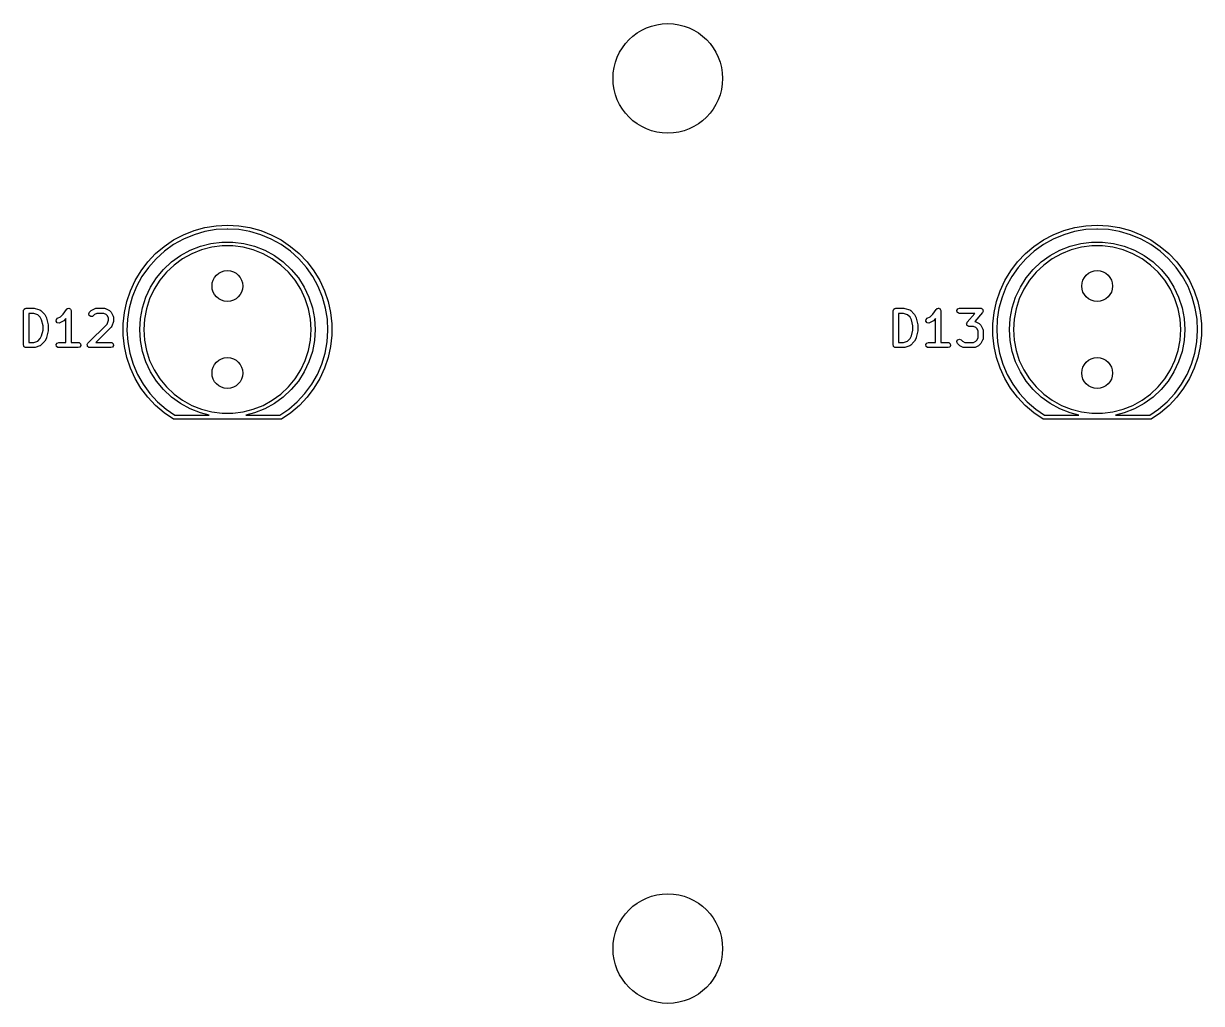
# Model space of a CAD drawing. Extents: x 17 to 414, y -137 to -109.
# Drawn here: x 324.08 to 358.49, y -137.49 to -108.89 of the extents above; entities that cross this region are included whole.
import ezdxf

# ---------------------------------------------------------------- set-up
doc = ezdxf.new("R2010")
doc.units = 0
doc.layers.add('BLACK', color=7, linetype='CONTINUOUS')

msp = doc.modelspace()

# ---------------------------------------------------------------- linework, layer by layer
at = {"layer": 'BLACK', "linetype": 'CONTINUOUS'}
for p, q in [((329.066, -114.93), (329.384, -114.842)), ((329.384, -114.842), (329.71, -114.789)), ((330.029, -114.887), (329.709, -114.905)), ((329.71, -114.789), (330.038, -114.771)), ((330.039, -114.891), (330.029, -114.887)), ((330.038, -114.771), (330.039, -114.771)), ((330.039, -114.771), (330.039, -114.771)), ((330.039, -114.771), (330.04, -114.771)), ((330.049, -114.887), (330.039, -114.891)), ((330.039, -114.891), (330.039, -114.891)), ((330.039, -114.891), (330.039, -114.891)), ((330.04, -114.771), (330.368, -114.789)), ((330.04, -114.771), (330.04, -114.771)), ((330.369, -114.905), (330.049, -114.887)), ((330.368, -114.789), (330.694, -114.842)), ((330.694, -114.842), (331.012, -114.93)), ((354.466, -114.93), (354.784, -114.842)), ((354.784, -114.842), (355.11, -114.789)), ((355.429, -114.887), (355.109, -114.905)), ((355.11, -114.789), (355.438, -114.771)), ((355.439, -114.891), (355.429, -114.887)), ((355.438, -114.771), (355.439, -114.771)), ((355.439, -114.771), (355.439, -114.771)), ((355.439, -114.771), (355.44, -114.771)), ((355.449, -114.887), (355.439, -114.891)), ((355.439, -114.891), (355.439, -114.891)), ((355.439, -114.891), (355.439, -114.891)), ((355.44, -114.771), (355.768, -114.789)), ((355.44, -114.771), (355.44, -114.771)), ((355.769, -114.905), (355.449, -114.887)), ((355.768, -114.789), (356.094, -114.842)), ((356.094, -114.842), (356.412, -114.93)), ((328.194, -115.392), (328.468, -115.207)), ((328.468, -115.207), (328.759, -115.052)), ((328.758, -115.181), (328.468, -115.342)), ((329.064, -115.053), (328.758, -115.181)), ((328.759, -115.052), (329.066, -114.93)), ((329.382, -114.961), (329.064, -115.053)), ((329.709, -114.905), (329.382, -114.961)), ((330.696, -114.961), (330.369, -114.905)), ((331.014, -115.053), (330.696, -114.961)), ((331.012, -114.93), (331.319, -115.052)), ((331.32, -115.181), (331.014, -115.053)), ((331.319, -115.052), (331.61, -115.207)), ((331.61, -115.342), (331.32, -115.181)), ((331.61, -115.207), (331.884, -115.392)), ((353.594, -115.392), (353.868, -115.207)), ((353.868, -115.207), (354.159, -115.052)), ((354.158, -115.181), (353.868, -115.342)), ((354.464, -115.053), (354.158, -115.181)), ((354.159, -115.052), (354.466, -114.93)), ((354.782, -114.961), (354.464, -115.053)), ((355.109, -114.905), (354.782, -114.961)), ((356.096, -114.961), (355.769, -114.905)), ((356.414, -115.053), (356.096, -114.961)), ((356.412, -114.93), (356.719, -115.052)), ((356.72, -115.181), (356.414, -115.053)), ((356.719, -115.052), (357.01, -115.207)), ((357.01, -115.342), (356.72, -115.181)), ((357.01, -115.207), (357.284, -115.392)), ((327.943, -115.606), (328.194, -115.392)), ((328.199, -115.535), (327.953, -115.757)), ((328.468, -115.342), (328.199, -115.535)), ((328.667, -115.659), (328.949, -115.505)), ((328.949, -115.505), (329.248, -115.386)), ((329.284, -115.496), (328.998, -115.609)), ((329.248, -115.386), (329.559, -115.306)), ((329.581, -115.419), (329.284, -115.496)), ((329.559, -115.306), (329.878, -115.266)), ((329.886, -115.381), (329.581, -115.419)), ((329.878, -115.266), (330.2, -115.266)), ((330.193, -115.381), (329.886, -115.381)), ((330.497, -115.419), (330.193, -115.381)), ((330.2, -115.266), (330.519, -115.306)), ((330.795, -115.496), (330.497, -115.419)), ((330.519, -115.306), (330.83, -115.386)), ((331.08, -115.609), (330.795, -115.496)), ((330.83, -115.386), (331.129, -115.505)), ((331.129, -115.505), (331.411, -115.659)), ((331.879, -115.535), (331.61, -115.342)), ((332.125, -115.757), (331.879, -115.535)), ((331.884, -115.392), (332.135, -115.606)), ((353.343, -115.606), (353.594, -115.392)), ((353.599, -115.535), (353.353, -115.757)), ((353.868, -115.342), (353.599, -115.535)), ((354.067, -115.659), (354.349, -115.505)), ((354.349, -115.505), (354.648, -115.386)), ((354.684, -115.496), (354.398, -115.609)), ((354.648, -115.386), (354.959, -115.306)), ((354.981, -115.419), (354.684, -115.496)), ((354.959, -115.306), (355.278, -115.266)), ((355.286, -115.381), (354.981, -115.419)), ((355.278, -115.266), (355.6, -115.266)), ((355.593, -115.381), (355.286, -115.381)), ((355.897, -115.419), (355.593, -115.381)), ((355.6, -115.266), (355.919, -115.306)), ((356.195, -115.496), (355.897, -115.419)), ((355.919, -115.306), (356.23, -115.386)), ((356.48, -115.609), (356.195, -115.496)), ((356.23, -115.386), (356.529, -115.505)), ((356.529, -115.505), (356.811, -115.659)), ((357.279, -115.535), (357.01, -115.342)), ((357.525, -115.757), (357.279, -115.535)), ((357.284, -115.392), (357.535, -115.606)), ((327.516, -116.108), (327.716, -115.845)), ((327.716, -115.845), (327.943, -115.606)), ((327.953, -115.757), (327.733, -116.006)), ((328.173, -116.069), (328.407, -115.848)), ((328.407, -115.848), (328.667, -115.659)), ((328.729, -115.757), (328.481, -115.937)), ((328.998, -115.609), (328.729, -115.757)), ((331.349, -115.757), (331.08, -115.609)), ((331.597, -115.937), (331.349, -115.757)), ((331.411, -115.659), (331.671, -115.848)), ((331.671, -115.848), (331.905, -116.069)), ((332.345, -116.005), (332.125, -115.757)), ((332.135, -115.606), (332.363, -115.845)), ((332.363, -115.845), (332.562, -116.108)), ((352.916, -116.108), (353.116, -115.845)), ((353.116, -115.845), (353.343, -115.606)), ((353.353, -115.757), (353.133, -116.006)), ((353.573, -116.069), (353.807, -115.848)), ((353.807, -115.848), (354.067, -115.659)), ((354.129, -115.757), (353.881, -115.937)), ((354.398, -115.609), (354.129, -115.757)), ((356.749, -115.757), (356.48, -115.609)), ((356.997, -115.937), (356.749, -115.757)), ((356.811, -115.659), (357.071, -115.848)), ((357.071, -115.848), (357.305, -116.069)), ((357.745, -116.005), (357.525, -115.757)), ((357.535, -115.606), (357.763, -115.845)), ((357.763, -115.845), (357.962, -116.108)), ((327.345, -116.391), (327.516, -116.108)), ((327.733, -116.006), (327.543, -116.277)), ((327.968, -116.316), (328.173, -116.069)), ((328.257, -116.147), (328.061, -116.384)), ((328.481, -115.937), (328.257, -116.147)), ((331.821, -116.147), (331.597, -115.937)), ((332.017, -116.384), (331.821, -116.147)), ((331.905, -116.069), (332.11, -116.316)), ((332.535, -116.277), (332.345, -116.005)), ((332.562, -116.108), (332.733, -116.391)), ((352.745, -116.391), (352.916, -116.108)), ((353.133, -116.006), (352.943, -116.277)), ((353.368, -116.316), (353.573, -116.069)), ((353.657, -116.147), (353.461, -116.384)), ((353.881, -115.937), (353.657, -116.147)), ((357.221, -116.147), (356.997, -115.937)), ((357.417, -116.384), (357.221, -116.147)), ((357.305, -116.069), (357.51, -116.316)), ((357.935, -116.277), (357.745, -116.005)), ((357.962, -116.108), (358.133, -116.391)), ((327.206, -116.69), (327.345, -116.391)), ((327.385, -116.568), (327.261, -116.875)), ((327.543, -116.277), (327.385, -116.568)), ((327.659, -116.879), (327.796, -116.588)), ((327.796, -116.588), (327.968, -116.316)), ((328.061, -116.384), (327.897, -116.643)), ((332.181, -116.643), (332.017, -116.384)), ((332.11, -116.316), (332.282, -116.588)), ((332.282, -116.588), (332.419, -116.879)), ((332.693, -116.568), (332.535, -116.277)), ((332.817, -116.875), (332.693, -116.568)), ((332.733, -116.391), (332.872, -116.69)), ((352.606, -116.69), (352.745, -116.391)), ((352.785, -116.568), (352.661, -116.875)), ((352.943, -116.277), (352.785, -116.568)), ((353.059, -116.879), (353.196, -116.588)), ((353.196, -116.588), (353.368, -116.316)), ((353.461, -116.384), (353.297, -116.643)), ((357.581, -116.643), (357.417, -116.384)), ((357.51, -116.316), (357.682, -116.588)), ((357.682, -116.588), (357.819, -116.879)), ((358.093, -116.568), (357.935, -116.277)), ((358.217, -116.875), (358.093, -116.568)), ((358.133, -116.391), (358.272, -116.69)), ((327.101, -117.003), (327.206, -116.69)), ((327.261, -116.875), (327.172, -117.195)), ((327.559, -117.184), (327.659, -116.879)), ((327.766, -116.921), (327.671, -117.213)), ((327.897, -116.643), (327.766, -116.921)), ((332.312, -116.921), (332.181, -116.643)), ((332.407, -117.213), (332.312, -116.921)), ((332.419, -116.879), (332.519, -117.184)), ((332.906, -117.195), (332.817, -116.875)), ((332.872, -116.69), (332.977, -117.003)), ((352.501, -117.003), (352.606, -116.69)), ((352.661, -116.875), (352.572, -117.195)), ((352.959, -117.184), (353.059, -116.879)), ((353.166, -116.921), (353.071, -117.213)), ((353.297, -116.643), (353.166, -116.921)), ((357.712, -116.921), (357.581, -116.643)), ((357.807, -117.213), (357.712, -116.921)), ((357.819, -116.879), (357.919, -117.184)), ((358.306, -117.195), (358.217, -116.875)), ((358.272, -116.69), (358.377, -117.003)), ((324.085, -117.273), (324.086, -117.264)), ((324.085, -118.273), (324.085, -117.273)), ((324.086, -117.26), (324.088, -117.257)), ((324.086, -117.264), (324.086, -117.26)), ((324.088, -117.257), (324.089, -117.248)), ((324.089, -117.248), (324.102, -117.233)), ((324.102, -117.233), (324.112, -117.216)), ((324.112, -117.216), (324.118, -117.214)), ((324.118, -117.214), (324.122, -117.208)), ((324.122, -117.208), (324.141, -117.205)), ((324.141, -117.205), (324.16, -117.198)), ((324.16, -117.198), (324.398, -117.198)), ((324.398, -117.198), (324.42, -117.202)), ((324.42, -117.202), (324.422, -117.202)), ((324.422, -117.202), (324.564, -117.25)), ((324.564, -117.25), (324.587, -117.262)), ((324.587, -117.262), (324.59, -117.266)), ((324.59, -117.266), (324.594, -117.268)), ((324.594, -117.268), (324.689, -117.363)), ((325.244, -117.368), (325.335, -117.232)), ((325.335, -117.232), (325.353, -117.213)), ((325.353, -117.213), (325.358, -117.212)), ((325.358, -117.212), (325.36, -117.208)), ((325.36, -117.208), (325.382, -117.205)), ((325.382, -117.205), (325.403, -117.199)), ((325.403, -117.199), (325.407, -117.2)), ((325.407, -117.2), (325.411, -117.199)), ((325.411, -117.199), (325.43, -117.21)), ((325.43, -117.21), (325.45, -117.219)), ((325.45, -117.219), (325.452, -117.223)), ((325.452, -117.223), (325.455, -117.225)), ((325.455, -117.225), (325.463, -117.246)), ((325.463, -117.246), (325.472, -117.265)), ((325.472, -117.265), (325.471, -117.269)), ((325.471, -117.269), (325.473, -117.273)), ((325.473, -117.273), (325.473, -118.198)), ((326.011, -117.316), (326.059, -117.268)), ((326.059, -117.268), (326.077, -117.255)), ((326.077, -117.255), (326.079, -117.254)), ((326.079, -117.254), (326.174, -117.206)), ((326.174, -117.206), (326.199, -117.199)), ((326.199, -117.199), (326.203, -117.2)), ((326.203, -117.2), (326.207, -117.198)), ((326.207, -117.198), (326.445, -117.198)), ((326.445, -117.198), (326.471, -117.203)), ((326.471, -117.203), (326.475, -117.206)), ((326.475, -117.206), (326.479, -117.206)), ((326.479, -117.206), (326.574, -117.254)), ((326.574, -117.254), (326.592, -117.267)), ((326.592, -117.267), (326.594, -117.268)), ((326.594, -117.268), (326.641, -117.316)), ((327.03, -117.325), (327.101, -117.003)), ((327.172, -117.195), (327.12, -117.522)), ((327.499, -117.5), (327.559, -117.184)), ((327.671, -117.213), (327.613, -117.515)), ((332.465, -117.515), (332.407, -117.213)), ((332.519, -117.184), (332.579, -117.5)), ((332.958, -117.522), (332.906, -117.195)), ((332.977, -117.003), (333.048, -117.325)), ((349.485, -117.273), (349.486, -117.264)), ((349.485, -118.273), (349.485, -117.273)), ((349.486, -117.26), (349.488, -117.257)), ((349.486, -117.264), (349.486, -117.26)), ((349.488, -117.257), (349.489, -117.248)), ((349.489, -117.248), (349.502, -117.233)), ((349.502, -117.233), (349.512, -117.216)), ((349.512, -117.216), (349.518, -117.214)), ((349.518, -117.214), (349.522, -117.208)), ((349.522, -117.208), (349.541, -117.205)), ((349.541, -117.205), (349.56, -117.198)), ((349.56, -117.198), (349.798, -117.198)), ((349.798, -117.198), (349.82, -117.202)), ((349.82, -117.202), (349.822, -117.202)), ((349.822, -117.202), (349.964, -117.25)), ((349.964, -117.25), (349.987, -117.262)), ((349.987, -117.262), (349.99, -117.266)), ((349.99, -117.266), (349.994, -117.268)), ((349.994, -117.268), (350.089, -117.363)), ((350.644, -117.368), (350.735, -117.232)), ((350.735, -117.232), (350.753, -117.213)), ((350.753, -117.213), (350.758, -117.212)), ((350.758, -117.212), (350.76, -117.208)), ((350.76, -117.208), (350.782, -117.205)), ((350.782, -117.205), (350.803, -117.199)), ((350.803, -117.199), (350.807, -117.2)), ((350.807, -117.2), (350.811, -117.199)), ((350.811, -117.199), (350.83, -117.21)), ((350.83, -117.21), (350.85, -117.219)), ((350.85, -117.219), (350.852, -117.223)), ((350.852, -117.223), (350.855, -117.225)), ((350.855, -117.225), (350.863, -117.246)), ((350.863, -117.246), (350.872, -117.265)), ((350.872, -117.265), (350.871, -117.269)), ((350.871, -117.269), (350.873, -117.273)), ((350.873, -117.273), (350.873, -118.198)), ((351.343, -117.26), (351.369, -117.216)), ((351.352, -117.311), (351.343, -117.26)), ((351.369, -117.216), (351.417, -117.198)), ((351.417, -117.198), (352.036, -117.198)), ((352.036, -117.198), (352.047, -117.2)), ((352.047, -117.2), (352.05, -117.2)), ((352.05, -117.2), (352.053, -117.201)), ((352.053, -117.201), (352.062, -117.203)), ((352.062, -117.203), (352.077, -117.216)), ((352.077, -117.216), (352.094, -117.226)), ((352.1, -117.304), (352.092, -117.323)), ((352.094, -117.226), (352.096, -117.232)), ((352.096, -117.232), (352.101, -117.236)), ((352.11, -117.286), (352.1, -117.304)), ((352.101, -117.236), (352.104, -117.256)), ((352.104, -117.256), (352.111, -117.275)), ((352.111, -117.275), (352.109, -117.28)), ((352.109, -117.28), (352.11, -117.286)), ((352.43, -117.325), (352.501, -117.003)), ((352.572, -117.195), (352.52, -117.522)), ((352.899, -117.5), (352.959, -117.184)), ((353.071, -117.213), (353.013, -117.515)), ((357.865, -117.515), (357.807, -117.213)), ((357.919, -117.184), (357.979, -117.5)), ((358.358, -117.522), (358.306, -117.195)), ((358.377, -117.003), (358.448, -117.325)), ((324.235, -117.348), (324.235, -118.198)), ((324.386, -117.348), (324.235, -117.348)), ((324.5, -117.387), (324.386, -117.348)), ((324.574, -117.461), (324.5, -117.387)), ((324.613, -117.538), (324.574, -117.461)), ((324.656, -117.711), (324.613, -117.538)), ((324.689, -117.363), (324.702, -117.382)), ((324.702, -117.382), (324.703, -117.383)), ((324.703, -117.383), (324.751, -117.478)), ((324.751, -117.478), (324.754, -117.49)), ((324.754, -117.49), (324.756, -117.493)), ((324.756, -117.493), (324.804, -117.684)), ((325.04, -117.58), (325.043, -117.529)), ((325.071, -117.622), (325.04, -117.58)), ((325.043, -117.529), (325.079, -117.492)), ((325.121, -117.634), (325.071, -117.622)), ((325.079, -117.492), (325.163, -117.45)), ((325.146, -117.626), (325.121, -117.634)), ((325.241, -117.579), (325.146, -117.626)), ((325.163, -117.45), (325.244, -117.368)), ((325.242, -117.577), (325.241, -117.579)), ((325.26, -117.564), (325.242, -117.577)), ((325.323, -117.502), (325.26, -117.564)), ((325.323, -118.198), (325.323, -117.502)), ((325.99, -117.362), (326.011, -117.316)), ((326.003, -117.412), (325.99, -117.362)), ((326.045, -117.441), (326.003, -117.412)), ((326.096, -117.437), (326.045, -117.441)), ((326.118, -117.422), (326.096, -117.437)), ((326.157, -117.383), (326.118, -117.422)), ((326.225, -117.348), (326.157, -117.383)), ((326.428, -117.348), (326.225, -117.348)), ((326.496, -117.383), (326.428, -117.348)), ((326.527, -117.413), (326.496, -117.383)), ((326.523, -117.661), (326.561, -117.547)), ((326.561, -117.482), (326.527, -117.413)), ((326.561, -117.547), (326.561, -117.482)), ((326.641, -117.316), (326.654, -117.334)), ((326.654, -117.334), (326.655, -117.335)), ((326.655, -117.335), (326.703, -117.43)), ((326.707, -117.583), (326.659, -117.726)), ((326.703, -117.43), (326.71, -117.455)), ((326.711, -117.559), (326.707, -117.581)), ((326.707, -117.581), (326.707, -117.583)), ((326.71, -117.455), (326.709, -117.46)), ((326.709, -117.46), (326.711, -117.464)), ((326.711, -117.464), (326.711, -117.559)), ((326.994, -117.653), (327.03, -117.325)), ((327.12, -117.522), (327.105, -117.853)), ((327.479, -117.821), (327.499, -117.5)), ((327.613, -117.515), (327.594, -117.821)), ((332.484, -117.821), (332.465, -117.515)), ((332.579, -117.5), (332.599, -117.821)), ((332.973, -117.853), (332.958, -117.522)), ((333.048, -117.325), (333.084, -117.653)), ((349.635, -117.348), (349.635, -118.198)), ((349.786, -117.348), (349.635, -117.348)), ((349.9, -117.387), (349.786, -117.348)), ((349.974, -117.461), (349.9, -117.387)), ((350.013, -117.538), (349.974, -117.461)), ((350.056, -117.711), (350.013, -117.538)), ((350.089, -117.363), (350.102, -117.382)), ((350.102, -117.382), (350.103, -117.383)), ((350.103, -117.383), (350.151, -117.478)), ((350.151, -117.478), (350.154, -117.49)), ((350.154, -117.49), (350.156, -117.493)), ((350.156, -117.493), (350.204, -117.684)), ((350.44, -117.58), (350.443, -117.529)), ((350.471, -117.622), (350.44, -117.58)), ((350.443, -117.529), (350.479, -117.492)), ((350.521, -117.634), (350.471, -117.622)), ((350.479, -117.492), (350.563, -117.45)), ((350.546, -117.626), (350.521, -117.634)), ((350.641, -117.579), (350.546, -117.626)), ((350.563, -117.45), (350.644, -117.368)), ((350.642, -117.577), (350.641, -117.579)), ((350.66, -117.564), (350.642, -117.577)), ((350.723, -117.502), (350.66, -117.564)), ((350.723, -118.198), (350.723, -117.502)), ((351.391, -117.344), (351.352, -117.311)), ((351.417, -117.348), (351.391, -117.344)), ((351.871, -117.348), (351.417, -117.348)), ((351.628, -117.653), (351.63, -117.647)), ((351.629, -117.641), (351.639, -117.624)), ((351.63, -117.647), (351.629, -117.641)), ((351.639, -117.624), (351.646, -117.605)), ((351.646, -117.605), (351.871, -117.348)), ((352.092, -117.323), (351.865, -117.583)), ((351.865, -117.583), (351.871, -117.584)), ((351.871, -117.584), (351.875, -117.587)), ((351.875, -117.587), (351.879, -117.587)), ((351.879, -117.587), (351.974, -117.635)), ((351.974, -117.635), (351.992, -117.648)), ((351.992, -117.648), (351.994, -117.649)), ((352.394, -117.653), (352.43, -117.325)), ((352.52, -117.522), (352.505, -117.853)), ((352.879, -117.821), (352.899, -117.5)), ((353.013, -117.515), (352.994, -117.821)), ((357.884, -117.821), (357.865, -117.515)), ((357.979, -117.5), (357.999, -117.821)), ((358.373, -117.853), (358.358, -117.522)), ((358.448, -117.325), (358.484, -117.653)), ((324.613, -118.009), (324.656, -117.836)), ((324.656, -117.836), (324.656, -117.711)), ((324.804, -117.863), (324.756, -118.053)), ((324.804, -117.684), (324.805, -117.699)), ((324.806, -117.845), (324.804, -117.86)), ((324.804, -117.86), (324.804, -117.863)), ((324.805, -117.699), (324.806, -117.702)), ((324.806, -117.702), (324.806, -117.845)), ((325.964, -118.22), (326.523, -117.661)), ((326.641, -117.755), (326.198, -118.198)), ((326.643, -117.751), (326.641, -117.755)), ((326.647, -117.749), (326.643, -117.751)), ((326.659, -117.726), (326.647, -117.749)), ((326.993, -117.983), (326.994, -117.653)), ((327.029, -118.312), (326.993, -117.983)), ((327.105, -117.853), (327.127, -118.184)), ((327.499, -118.142), (327.479, -117.821)), ((327.594, -117.821), (327.613, -118.127)), ((332.465, -118.127), (332.484, -117.821)), ((332.599, -117.821), (332.579, -118.142)), ((332.951, -118.184), (332.973, -117.853)), ((333.085, -117.983), (333.049, -118.312)), ((333.084, -117.653), (333.085, -117.983)), ((350.013, -118.009), (350.056, -117.836)), ((350.056, -117.836), (350.056, -117.711)), ((350.204, -117.863), (350.156, -118.053)), ((350.204, -117.684), (350.205, -117.699)), ((350.206, -117.845), (350.204, -117.86)), ((350.204, -117.86), (350.204, -117.863)), ((350.205, -117.699), (350.206, -117.702)), ((350.206, -117.702), (350.206, -117.845)), ((351.634, -117.672), (351.628, -117.653)), ((351.638, -117.692), (351.634, -117.672)), ((351.642, -117.696), (351.638, -117.692)), ((351.644, -117.701), (351.642, -117.696)), ((351.661, -117.712), (351.644, -117.701)), ((351.677, -117.725), (351.661, -117.712)), ((351.685, -117.726), (351.677, -117.725)), ((351.688, -117.728), (351.685, -117.726)), ((351.691, -117.727), (351.688, -117.728)), ((351.703, -117.729), (351.691, -117.727)), ((351.828, -117.729), (351.703, -117.729)), ((351.896, -117.764), (351.828, -117.729)), ((351.927, -117.794), (351.896, -117.764)), ((351.961, -117.862), (351.927, -117.794)), ((351.961, -118.065), (351.961, -117.862)), ((351.994, -117.649), (352.041, -117.697)), ((352.041, -117.697), (352.054, -117.715)), ((352.054, -117.715), (352.055, -117.716)), ((352.055, -117.716), (352.103, -117.811)), ((352.103, -117.811), (352.11, -117.836)), ((352.11, -117.836), (352.109, -117.841)), ((352.109, -117.841), (352.111, -117.845)), ((352.111, -117.845), (352.111, -118.083)), ((352.393, -117.983), (352.394, -117.653)), ((352.429, -118.312), (352.393, -117.983)), ((352.505, -117.853), (352.527, -118.184)), ((352.899, -118.142), (352.879, -117.821)), ((352.994, -117.821), (353.013, -118.127)), ((357.865, -118.127), (357.884, -117.821)), ((357.999, -117.821), (357.979, -118.142)), ((358.351, -118.184), (358.373, -117.853)), ((358.485, -117.983), (358.449, -118.312)), ((358.484, -117.653), (358.485, -117.983)), ((324.091, -118.292), (324.085, -118.273)), ((324.095, -118.311), (324.091, -118.292)), ((324.1, -118.315), (324.095, -118.311)), ((324.102, -118.322), (324.1, -118.315)), ((324.119, -118.331), (324.102, -118.322)), ((324.134, -118.344), (324.119, -118.331)), ((324.235, -118.198), (324.386, -118.198)), ((324.386, -118.198), (324.5, -118.16)), ((324.564, -118.297), (324.422, -118.345)), ((324.5, -118.16), (324.574, -118.086)), ((324.568, -118.294), (324.564, -118.297)), ((324.572, -118.294), (324.568, -118.294)), ((324.594, -118.279), (324.572, -118.294)), ((324.574, -118.086), (324.613, -118.009)), ((324.689, -118.184), (324.594, -118.279)), ((324.69, -118.182), (324.689, -118.184)), ((324.703, -118.164), (324.69, -118.182)), ((324.751, -118.069), (324.703, -118.164)), ((324.756, -118.053), (324.751, -118.065)), ((324.751, -118.065), (324.751, -118.069)), ((325.038, -118.26), (325.064, -118.216)), ((325.047, -118.311), (325.038, -118.26)), ((325.086, -118.344), (325.047, -118.311)), ((325.064, -118.216), (325.112, -118.198)), ((325.112, -118.198), (325.323, -118.198)), ((325.473, -118.198), (325.684, -118.198)), ((325.684, -118.198), (325.709, -118.203)), ((325.732, -118.331), (325.684, -118.348)), ((325.709, -118.203), (325.748, -118.236)), ((325.757, -118.286), (325.732, -118.331)), ((325.748, -118.236), (325.757, -118.286)), ((325.942, -118.267), (325.944, -118.264)), ((325.948, -118.289), (325.942, -118.267)), ((325.943, -118.26), (325.954, -118.241)), ((325.944, -118.264), (325.943, -118.26)), ((325.952, -118.311), (325.948, -118.289)), ((325.955, -118.313), (325.952, -118.311)), ((325.954, -118.241), (325.964, -118.22)), ((325.955, -118.316), (325.955, -118.313)), ((325.974, -118.329), (325.955, -118.316)), ((325.991, -118.344), (325.974, -118.329)), ((326.198, -118.198), (326.636, -118.198)), ((326.636, -118.198), (326.662, -118.203)), ((326.684, -118.331), (326.636, -118.348)), ((326.662, -118.203), (326.701, -118.236)), ((326.71, -118.286), (326.684, -118.331)), ((326.701, -118.236), (326.71, -118.286)), ((327.099, -118.634), (327.029, -118.312)), ((327.127, -118.184), (327.186, -118.51)), ((327.559, -118.458), (327.499, -118.142)), ((327.613, -118.127), (327.671, -118.429)), ((332.407, -118.429), (332.465, -118.127)), ((332.579, -118.142), (332.519, -118.458)), ((332.892, -118.51), (332.951, -118.184)), ((333.049, -118.312), (332.979, -118.634)), ((349.491, -118.292), (349.485, -118.273)), ((349.495, -118.311), (349.491, -118.292)), ((349.5, -118.315), (349.495, -118.311)), ((349.502, -118.322), (349.5, -118.315)), ((349.519, -118.331), (349.502, -118.322)), ((349.534, -118.344), (349.519, -118.331)), ((349.635, -118.198), (349.786, -118.198)), ((349.786, -118.198), (349.9, -118.16)), ((349.964, -118.297), (349.822, -118.345)), ((349.9, -118.16), (349.974, -118.086)), ((349.968, -118.294), (349.964, -118.297)), ((349.972, -118.294), (349.968, -118.294)), ((349.994, -118.279), (349.972, -118.294)), ((349.974, -118.086), (350.013, -118.009)), ((350.089, -118.184), (349.994, -118.279)), ((350.09, -118.182), (350.089, -118.184)), ((350.103, -118.164), (350.09, -118.182)), ((350.151, -118.069), (350.103, -118.164)), ((350.156, -118.053), (350.151, -118.065)), ((350.151, -118.065), (350.151, -118.069)), ((350.438, -118.26), (350.464, -118.216)), ((350.447, -118.311), (350.438, -118.26)), ((350.486, -118.344), (350.447, -118.311)), ((350.464, -118.216), (350.512, -118.198)), ((350.512, -118.198), (350.723, -118.198)), ((350.873, -118.198), (351.084, -118.198)), ((351.084, -118.198), (351.109, -118.203)), ((351.132, -118.331), (351.084, -118.348)), ((351.109, -118.203), (351.148, -118.236)), ((351.157, -118.286), (351.132, -118.331)), ((351.148, -118.236), (351.157, -118.286)), ((351.344, -118.159), (351.374, -118.117)), ((351.349, -118.21), (351.344, -118.159)), ((351.364, -118.231), (351.349, -118.21)), ((351.411, -118.279), (351.364, -118.231)), ((351.374, -118.117), (351.423, -118.103)), ((351.413, -118.279), (351.411, -118.279)), ((351.431, -118.293), (351.413, -118.279)), ((351.423, -118.103), (351.47, -118.125)), ((351.526, -118.34), (351.431, -118.293)), ((351.47, -118.125), (351.509, -118.164)), ((351.509, -118.164), (351.577, -118.198)), ((351.577, -118.198), (351.828, -118.198)), ((351.828, -118.198), (351.896, -118.164)), ((351.974, -118.293), (351.879, -118.34)), ((351.896, -118.164), (351.927, -118.134)), ((351.927, -118.134), (351.961, -118.065)), ((351.975, -118.292), (351.974, -118.293)), ((351.994, -118.279), (351.975, -118.292)), ((352.041, -118.231), (351.994, -118.279)), ((352.042, -118.23), (352.041, -118.231)), ((352.055, -118.212), (352.042, -118.23)), ((352.103, -118.116), (352.055, -118.212)), ((352.106, -118.109), (352.103, -118.112)), ((352.103, -118.112), (352.103, -118.116)), ((352.111, -118.083), (352.106, -118.109)), ((352.499, -118.634), (352.429, -118.312)), ((352.527, -118.184), (352.586, -118.51)), ((352.959, -118.458), (352.899, -118.142)), ((353.013, -118.127), (353.071, -118.429)), ((357.807, -118.429), (357.865, -118.127)), ((357.979, -118.142), (357.919, -118.458)), ((358.292, -118.51), (358.351, -118.184)), ((358.449, -118.312), (358.379, -118.634)), ((324.144, -118.346), (324.134, -118.344)), ((324.147, -118.347), (324.144, -118.346)), ((324.15, -118.347), (324.147, -118.347)), ((324.16, -118.348), (324.15, -118.347)), ((324.398, -118.348), (324.16, -118.348)), ((324.399, -118.348), (324.398, -118.348)), ((324.422, -118.345), (324.399, -118.348)), ((325.112, -118.348), (325.086, -118.344)), ((325.684, -118.348), (325.112, -118.348)), ((325.996, -118.345), (325.991, -118.344)), ((325.997, -118.346), (325.996, -118.345)), ((326.001, -118.346), (325.997, -118.346)), ((326.017, -118.348), (326.001, -118.346)), ((326.636, -118.348), (326.017, -118.348)), ((327.205, -118.947), (327.099, -118.634)), ((327.186, -118.51), (327.282, -118.827)), ((327.659, -118.763), (327.559, -118.458)), ((327.671, -118.429), (327.766, -118.721)), ((332.312, -118.721), (332.407, -118.429)), ((332.519, -118.458), (332.419, -118.763)), ((332.796, -118.827), (332.892, -118.51)), ((332.979, -118.634), (332.874, -118.947)), ((349.544, -118.346), (349.534, -118.344)), ((349.547, -118.347), (349.544, -118.346)), ((349.55, -118.347), (349.547, -118.347)), ((349.56, -118.348), (349.55, -118.347)), ((349.798, -118.348), (349.56, -118.348)), ((349.799, -118.348), (349.798, -118.348)), ((349.822, -118.345), (349.799, -118.348)), ((350.512, -118.348), (350.486, -118.344)), ((351.084, -118.348), (350.512, -118.348)), ((351.531, -118.341), (351.526, -118.34)), ((351.534, -118.344), (351.531, -118.341)), ((351.56, -118.348), (351.534, -118.344)), ((351.845, -118.348), (351.56, -118.348)), ((351.85, -118.347), (351.845, -118.348)), ((351.854, -118.348), (351.85, -118.347)), ((351.879, -118.34), (351.854, -118.348)), ((352.605, -118.947), (352.499, -118.634)), ((352.586, -118.51), (352.682, -118.827)), ((353.059, -118.763), (352.959, -118.458)), ((353.071, -118.429), (353.166, -118.721)), ((357.712, -118.721), (357.807, -118.429)), ((357.919, -118.458), (357.819, -118.763)), ((358.196, -118.827), (358.292, -118.51)), ((358.379, -118.634), (358.274, -118.947)), ((327.343, -119.247), (327.205, -118.947)), ((327.282, -118.827), (327.413, -119.131)), ((327.796, -119.054), (327.659, -118.763)), ((327.766, -118.721), (327.897, -118.999)), ((327.897, -118.999), (328.061, -119.258)), ((332.017, -119.258), (332.181, -118.999)), ((332.181, -118.999), (332.312, -118.721)), ((332.419, -118.763), (332.282, -119.054)), ((332.665, -119.131), (332.796, -118.827)), ((332.874, -118.947), (332.735, -119.247)), ((352.743, -119.247), (352.605, -118.947)), ((352.682, -118.827), (352.813, -119.131)), ((353.196, -119.054), (353.059, -118.763)), ((353.166, -118.721), (353.297, -118.999)), ((353.297, -118.999), (353.461, -119.258)), ((357.417, -119.258), (357.581, -118.999)), ((357.581, -118.999), (357.712, -118.721)), ((357.819, -118.763), (357.682, -119.054)), ((358.065, -119.131), (358.196, -118.827)), ((358.274, -118.947), (358.135, -119.247)), ((327.513, -119.53), (327.343, -119.247)), ((327.413, -119.131), (327.578, -119.419)), ((327.968, -119.326), (327.796, -119.054)), ((328.173, -119.573), (327.968, -119.326)), ((328.061, -119.258), (328.257, -119.495)), ((331.821, -119.495), (332.017, -119.258)), ((332.11, -119.326), (331.905, -119.573)), ((332.282, -119.054), (332.11, -119.326)), ((332.5, -119.419), (332.665, -119.131)), ((332.735, -119.247), (332.565, -119.53)), ((352.913, -119.53), (352.743, -119.247)), ((352.813, -119.131), (352.978, -119.419)), ((353.368, -119.326), (353.196, -119.054)), ((353.573, -119.573), (353.368, -119.326)), ((353.461, -119.258), (353.657, -119.495)), ((357.221, -119.495), (357.417, -119.258)), ((357.51, -119.326), (357.305, -119.573)), ((357.682, -119.054), (357.51, -119.326)), ((357.9, -119.419), (358.065, -119.131)), ((358.135, -119.247), (357.965, -119.53)), ((327.712, -119.793), (327.513, -119.53)), ((327.578, -119.419), (327.774, -119.686)), ((327.774, -119.686), (327.998, -119.93)), ((328.407, -119.793), (328.173, -119.573)), ((328.257, -119.495), (328.481, -119.705)), ((328.481, -119.705), (328.729, -119.885)), ((331.349, -119.885), (331.597, -119.705)), ((331.597, -119.705), (331.821, -119.495)), ((331.905, -119.573), (331.671, -119.793)), ((332.08, -119.93), (332.304, -119.686)), ((332.304, -119.686), (332.5, -119.419)), ((332.565, -119.53), (332.366, -119.793)), ((353.112, -119.793), (352.913, -119.53)), ((352.978, -119.419), (353.174, -119.686)), ((353.174, -119.686), (353.398, -119.93)), ((353.807, -119.793), (353.573, -119.573)), ((353.657, -119.495), (353.881, -119.705)), ((353.881, -119.705), (354.129, -119.885)), ((356.749, -119.885), (356.997, -119.705)), ((356.997, -119.705), (357.221, -119.495)), ((357.305, -119.573), (357.071, -119.793)), ((357.48, -119.93), (357.704, -119.686)), ((357.704, -119.686), (357.9, -119.419)), ((357.965, -119.53), (357.766, -119.793)), ((327.939, -120.033), (327.712, -119.793)), ((328.19, -120.247), (327.939, -120.033)), ((327.998, -119.93), (328.249, -120.147)), ((328.667, -119.982), (328.407, -119.793)), ((328.949, -120.137), (328.667, -119.982)), ((328.729, -119.885), (328.998, -120.033)), ((328.998, -120.033), (329.284, -120.146)), ((330.795, -120.146), (331.08, -120.033)), ((331.08, -120.033), (331.349, -119.885)), ((331.411, -119.982), (331.129, -120.137)), ((331.671, -119.793), (331.411, -119.982)), ((331.829, -120.147), (332.08, -119.93)), ((332.139, -120.033), (331.888, -120.247)), ((332.366, -119.793), (332.139, -120.033)), ((353.339, -120.033), (353.112, -119.793)), ((353.59, -120.247), (353.339, -120.033)), ((353.398, -119.93), (353.649, -120.147)), ((354.067, -119.982), (353.807, -119.793)), ((354.349, -120.137), (354.067, -119.982)), ((354.129, -119.885), (354.398, -120.033)), ((354.398, -120.033), (354.684, -120.146)), ((356.195, -120.146), (356.48, -120.033)), ((356.48, -120.033), (356.749, -119.885)), ((356.811, -119.982), (356.529, -120.137)), ((357.071, -119.793), (356.811, -119.982)), ((357.229, -120.147), (357.48, -119.93)), ((357.539, -120.033), (357.288, -120.247)), ((357.766, -119.793), (357.539, -120.033)), ((328.463, -120.432), (328.19, -120.247)), ((328.249, -120.147), (328.504, -120.321)), ((328.504, -120.321), (329.502, -120.321)), ((329.248, -120.256), (328.949, -120.137)), ((329.502, -120.321), (329.248, -120.256)), ((329.284, -120.146), (329.581, -120.222)), ((329.581, -120.222), (329.886, -120.261)), ((329.886, -120.261), (330.193, -120.261)), ((330.193, -120.261), (330.497, -120.222)), ((330.497, -120.222), (330.795, -120.146)), ((330.83, -120.256), (330.576, -120.321)), ((330.576, -120.321), (331.574, -120.321)), ((331.129, -120.137), (330.83, -120.256)), ((331.574, -120.321), (331.829, -120.147)), ((331.888, -120.247), (331.615, -120.432)), ((353.863, -120.432), (353.59, -120.247)), ((353.649, -120.147), (353.904, -120.321)), ((353.904, -120.321), (354.902, -120.321)), ((354.648, -120.256), (354.349, -120.137)), ((354.902, -120.321), (354.648, -120.256)), ((354.684, -120.146), (354.981, -120.222)), ((354.981, -120.222), (355.286, -120.261)), ((355.286, -120.261), (355.593, -120.261)), ((355.593, -120.261), (355.897, -120.222)), ((355.897, -120.222), (356.195, -120.146)), ((356.23, -120.256), (355.976, -120.321)), ((355.976, -120.321), (356.974, -120.321)), ((356.529, -120.137), (356.23, -120.256)), ((356.974, -120.321), (357.229, -120.147)), ((357.288, -120.247), (357.015, -120.432)), ((328.479, -120.435), (328.463, -120.432)), ((328.463, -120.432), (328.463, -120.432)), ((328.494, -120.441), (328.479, -120.435)), ((331.584, -120.441), (328.494, -120.441)), ((331.599, -120.435), (331.584, -120.441)), ((331.615, -120.432), (331.599, -120.435)), ((331.615, -120.432), (331.615, -120.432)), ((353.879, -120.435), (353.863, -120.432)), ((353.863, -120.432), (353.863, -120.432)), ((353.894, -120.441), (353.879, -120.435)), ((356.984, -120.441), (353.894, -120.441)), ((356.999, -120.435), (356.984, -120.441)), ((357.015, -120.432), (356.999, -120.435)), ((357.015, -120.432), (357.015, -120.432))]:
    msp.add_line(p, q, dxfattribs=at)
at = {"layer": 'BLACK'}
for centre, radius in [((342.9, -110.49), 1.6), ((330.039, -116.551), 0.45), ((355.439, -116.551), 0.45), ((330.039, -119.091), 0.45), ((355.439, -119.091), 0.45), ((342.9, -135.89), 1.6)]:
    msp.add_circle(centre, radius, dxfattribs=at)

doc.saveas('drawing.dxf')
